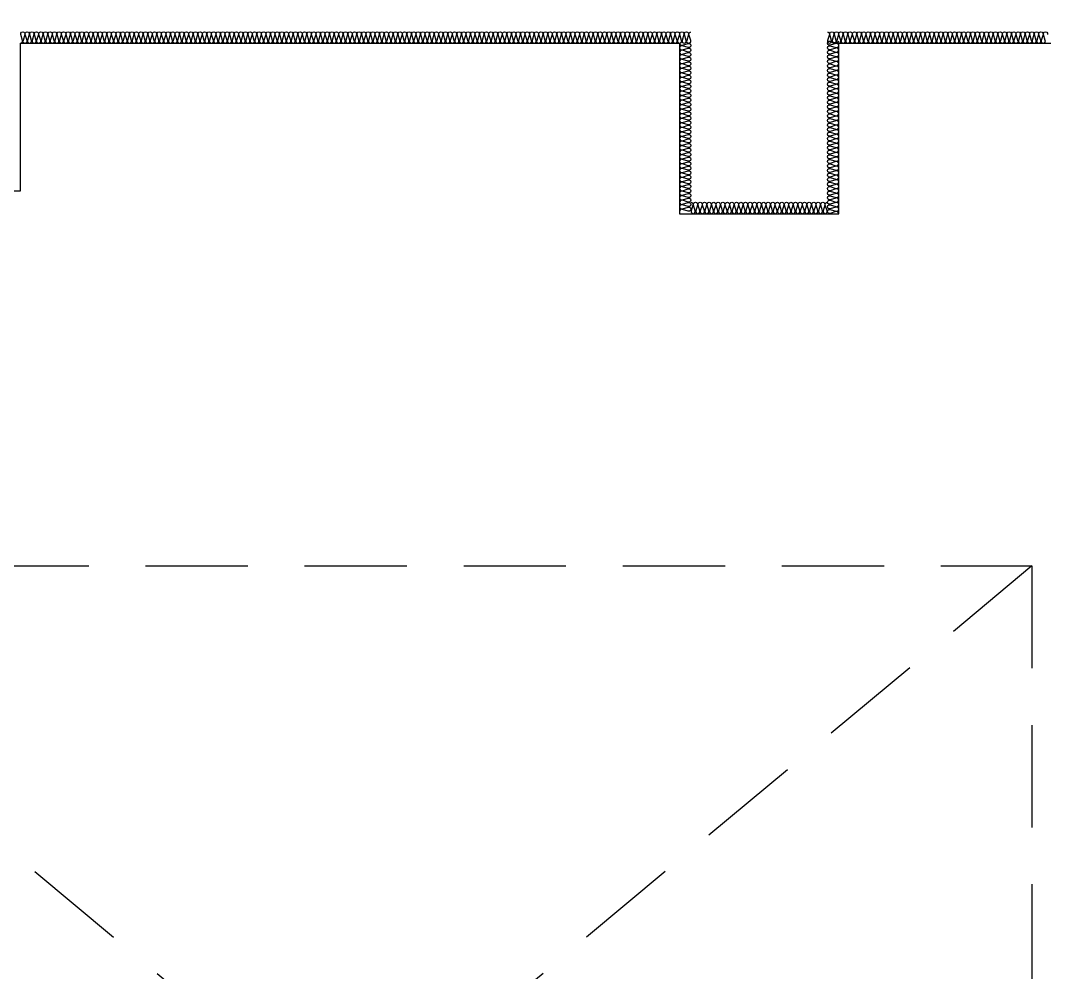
# Model space of a CAD drawing. Header units: millimetres. Extents: x 17311 to 801382, y -242618 to -104888.
# Drawn here: x 531261 to 535766, y -198668 to -194479 of the extents above; entities that cross this region are included whole.
import ezdxf

# ---------------------------------------------------------------- set-up
doc = ezdxf.new("R2010")
doc.units = ezdxf.units.MM
doc.header["$LTSCALE"] = 250
doc.linetypes.add('HID', pattern=[2.8, 1.8, -1])
doc.layers.add('A-ELE-8', color=8, linetype='Continuous')
doc.layers.add('ISL', color=251, linetype='Continuous')

msp = doc.modelspace()

# ---------------------------------------------------------------- linework, layer by layer
at = {"layer": 'A-ELE-8', "linetype": 'HID'}
for p, q in [((535710.7, -196879.5), (529710.7, -201879.5)), ((529710.7, -196879.5), (535710.7, -201879.5))]:
    msp.add_line(p, q, dxfattribs=at)
msp.add_lwpolyline([(529710.7, -196879.5), (535710.7, -196879.5), (535710.7, -201879.5), (529710.7, -201879.5)], close=True, dxfattribs=at)
at = {"layer": 'ISL'}
msp.add_lwpolyline([(527660.7, -194479.5), (530560.7, -194479.5), (530560.7, -195229.5), (531260.7, -195229.5), (531260.7, -194579.5), (534160.7, -194579.5), (534160.7, -195329.5), (534860.7, -195329.5), (534860.7, -194579.5), (537760.7, -194579.5)], dxfattribs=at)
for points in [[(531260.7, -194579.5, 0.509267), (531269.5, -194567.4), (531261.8, -194541.6, -1.372593), (531279.5, -194541.6), (531271.8, -194567.4, 0.509267), (531280.7, -194579.5, 0.509267), (531289.5, -194567.4), (531281.8, -194541.6, -1.372593), (531299.5, -194541.6), (531291.8, -194567.4, 0.509267), (531300.7, -194579.5, 0.509267), (531309.5, -194567.4), (531301.8, -194541.6, -1.372593), (531319.5, -194541.6), (531311.8, -194567.4, 0.509267), (531320.7, -194579.5, 0.509267), (531329.5, -194567.4), (531321.8, -194541.6, -1.372593), (531339.5, -194541.6), (531331.8, -194567.4, 0.509267), (531340.7, -194579.5, 0.509267), (531349.5, -194567.4), (531341.8, -194541.6, -1.372593), (531359.5, -194541.6), (531351.8, -194567.4, 0.509267), (531360.7, -194579.5, 0.509267), (531369.5, -194567.4), (531361.8, -194541.6, -1.372593), (531379.5, -194541.6), (531371.8, -194567.4, 0.509267), (531380.7, -194579.5, 0.509267), (531389.5, -194567.4), (531381.8, -194541.6, -1.372593), (531399.5, -194541.6), (531391.8, -194567.4, 0.509267), (531400.7, -194579.5, 0.509267), (531409.5, -194567.4), (531401.8, -194541.6, -1.372593), (531419.5, -194541.6), (531411.8, -194567.4, 0.509267), (531420.7, -194579.5, 0.509267), (531429.5, -194567.4), (531421.8, -194541.6, -1.372593), (531439.5, -194541.6), (531431.8, -194567.4, 0.509267), (531440.7, -194579.5, 0.509267), (531449.5, -194567.4), (531441.8, -194541.6, -1.372593), (531459.5, -194541.6), (531451.8, -194567.4, 0.509267), (531460.7, -194579.5, 0.509267), (531469.5, -194567.4), (531461.8, -194541.6, -1.372593), (531479.5, -194541.6), (531471.8, -194567.4, 0.509267), (531480.7, -194579.5, 0.509267), (531489.5, -194567.4), (531481.8, -194541.6, -1.372593), (531499.5, -194541.6), (531491.8, -194567.4, 0.509267), (531500.7, -194579.5, 0.509267), (531509.5, -194567.4), (531501.8, -194541.6, -1.372593), (531519.5, -194541.6), (531511.8, -194567.4, 0.509267), (531520.7, -194579.5, 0.509267), (531529.5, -194567.4), (531521.8, -194541.6, -1.372593), (531539.5, -194541.6), (531531.8, -194567.4, 0.509267), (531540.7, -194579.5, 0.509267), (531549.5, -194567.4), (531541.8, -194541.6, -1.372593), (531559.5, -194541.6), (531551.8, -194567.4, 0.509267), (531560.7, -194579.5, 0.509267), (531569.5, -194567.4), (531561.8, -194541.6, -1.372593), (531579.5, -194541.6), (531571.8, -194567.4, 0.509267), (531580.7, -194579.5, 0.509267), (531589.5, -194567.4), (531581.8, -194541.6, -1.372593), (531599.5, -194541.6), (531591.8, -194567.4, 0.509267), (531600.7, -194579.5, 0.509267), (531609.5, -194567.4), (531601.8, -194541.6, -1.372593), (531619.5, -194541.6), (531611.8, -194567.4, 0.509267), (531620.7, -194579.5, 0.509267), (531629.5, -194567.4), (531621.8, -194541.6, -1.372593), (531639.5, -194541.6), (531631.8, -194567.4, 0.509267), (531640.7, -194579.5, 0.509267), (531649.5, -194567.4), (531641.8, -194541.6, -1.372593), (531659.5, -194541.6), (531651.8, -194567.4, 0.509267), (531660.7, -194579.5, 0.509267), (531669.5, -194567.4), (531661.8, -194541.6, -1.372593), (531679.5, -194541.6), (531671.8, -194567.4, 0.509267), (531680.7, -194579.5, 0.509267), (531689.5, -194567.4), (531681.8, -194541.6, -1.372593), (531699.5, -194541.6), (531691.8, -194567.4, 0.509267), (531700.7, -194579.5, 0.509267), (531709.5, -194567.4), (531701.8, -194541.6, -1.372593), (531719.5, -194541.6), (531711.8, -194567.4, 0.509267), (531720.7, -194579.5, 0.509267), (531729.5, -194567.4), (531721.8, -194541.6, -1.372593), (531739.5, -194541.6), (531731.8, -194567.4, 0.509267), (531740.7, -194579.5, 0.509267), (531749.5, -194567.4), (531741.8, -194541.6, -1.372593), (531759.5, -194541.6), (531751.8, -194567.4, 0.509267), (531760.7, -194579.5, 0.509267), (531769.5, -194567.4), (531761.8, -194541.6, -1.372593), (531779.5, -194541.6), (531771.8, -194567.4, 0.509267), (531780.7, -194579.5, 0.509267), (531789.5, -194567.4), (531781.8, -194541.6, -1.372593), (531799.5, -194541.6), (531791.8, -194567.4, 0.509267), (531800.7, -194579.5, 0.509267), (531809.5, -194567.4), (531801.8, -194541.6, -1.372593), (531819.5, -194541.6), (531811.8, -194567.4, 0.509267), (531820.7, -194579.5, 0.509267), (531829.5, -194567.4), (531821.8, -194541.6, -1.372593), (531839.5, -194541.6), (531831.8, -194567.4, 0.509267), (531840.7, -194579.5, 0.509267), (531849.5, -194567.4), (531841.8, -194541.6, -1.372593), (531859.5, -194541.6), (531851.8, -194567.4, 0.509267), (531860.7, -194579.5, 0.509267), (531869.5, -194567.4), (531861.8, -194541.6, -1.372593), (531879.5, -194541.6), (531871.8, -194567.4, 0.509267), (531880.7, -194579.5, 0.509267), (531889.5, -194567.4), (531881.8, -194541.6, -1.372593), (531899.5, -194541.6), (531891.8, -194567.4, 0.509267), (531900.7, -194579.5, 0.509267), (531909.5, -194567.4), (531901.8, -194541.6, -1.372593), (531919.5, -194541.6), (531911.8, -194567.4, 0.509267), (531920.7, -194579.5, 0.509267), (531929.5, -194567.4), (531921.8, -194541.6, -1.372593), (531939.5, -194541.6), (531931.8, -194567.4, 0.509267), (531940.7, -194579.5, 0.509267), (531949.5, -194567.4), (531941.8, -194541.6, -1.372593), (531959.5, -194541.6), (531951.8, -194567.4, 0.509267), (531960.7, -194579.5, 0.509267), (531969.5, -194567.4), (531961.8, -194541.6, -1.372593), (531979.5, -194541.6), (531971.8, -194567.4, 0.509267), (531980.7, -194579.5, 0.509267), (531989.5, -194567.4), (531981.8, -194541.6, -1.372593), (531999.5, -194541.6), (531991.8, -194567.4, 0.509267), (532000.7, -194579.5, 0.509267), (532009.5, -194567.4), (532001.8, -194541.6, -1.372593), (532019.5, -194541.6), (532011.8, -194567.4, 0.509267), (532020.7, -194579.5, 0.509267), (532029.5, -194567.4), (532021.8, -194541.6, -1.372593), (532039.5, -194541.6), (532031.8, -194567.4, 0.509267), (532040.7, -194579.5, 0.509267), (532049.5, -194567.4), (532041.8, -194541.6, -1.372593), (532059.5, -194541.6), (532051.8, -194567.4, 0.509267), (532060.7, -194579.5, 0.509267), (532069.5, -194567.4), (532061.8, -194541.6, -1.372593), (532079.5, -194541.6), (532071.8, -194567.4, 0.509267), (532080.7, -194579.5, 0.509267), (532089.5, -194567.4), (532081.8, -194541.6, -1.372593), (532099.5, -194541.6), (532091.8, -194567.4, 0.509267), (532100.7, -194579.5, 0.509267), (532109.5, -194567.4), (532101.8, -194541.6, -1.372593), (532119.5, -194541.6), (532111.8, -194567.4, 0.509267), (532120.7, -194579.5, 0.509267), (532129.5, -194567.4), (532121.8, -194541.6, -1.372593), (532139.5, -194541.6), (532131.8, -194567.4, 0.509267), (532140.7, -194579.5, 0.509267), (532149.5, -194567.4), (532141.8, -194541.6, -1.372593), (532159.5, -194541.6), (532151.8, -194567.4, 0.509267), (532160.7, -194579.5, 0.509267), (532169.5, -194567.4), (532161.8, -194541.6, -1.372593), (532179.5, -194541.6), (532171.8, -194567.4, 0.509267), (532180.7, -194579.5, 0.509267), (532189.5, -194567.4), (532181.8, -194541.6, -1.372593), (532199.5, -194541.6), (532191.8, -194567.4, 0.509267), (532200.7, -194579.5, 0.509267), (532209.5, -194567.4), (532201.8, -194541.6, -1.372593), (532219.5, -194541.6), (532211.8, -194567.4, 0.509267), (532220.7, -194579.5, 0.509267), (532229.5, -194567.4), (532221.8, -194541.6, -1.372593), (532239.5, -194541.6), (532231.8, -194567.4, 0.509267), (532240.7, -194579.5, 0.509267), (532249.5, -194567.4), (532241.8, -194541.6, -1.372593), (532259.5, -194541.6), (532251.8, -194567.4, 0.509267), (532260.7, -194579.5, 0.509267), (532269.5, -194567.4), (532261.8, -194541.6, -1.372593), (532279.5, -194541.6), (532271.8, -194567.4, 0.509267), (532280.7, -194579.5, 0.509267), (532289.5, -194567.4), (532281.8, -194541.6, -1.372593), (532299.5, -194541.6), (532291.8, -194567.4, 0.509267), (532300.7, -194579.5, 0.509267), (532309.5, -194567.4), (532301.8, -194541.6, -1.372593), (532319.5, -194541.6), (532311.8, -194567.4, 0.509267), (532320.7, -194579.5, 0.509267), (532329.5, -194567.4), (532321.8, -194541.6, -1.372593), (532339.5, -194541.6), (532331.8, -194567.4, 0.509267), (532340.7, -194579.5, 0.509267), (532349.5, -194567.4), (532341.8, -194541.6, -1.372593), (532359.5, -194541.6), (532351.8, -194567.4, 0.509267), (532360.7, -194579.5, 0.509267), (532369.5, -194567.4), (532361.8, -194541.6, -1.372593), (532379.5, -194541.6), (532371.8, -194567.4, 0.509267), (532380.7, -194579.5, 0.509267), (532389.5, -194567.4), (532381.8, -194541.6, -1.372593), (532399.5, -194541.6), (532391.8, -194567.4, 0.509267), (532400.7, -194579.5, 0.509267), (532409.5, -194567.4), (532401.8, -194541.6, -1.372593), (532419.5, -194541.6), (532411.8, -194567.4, 0.509267), (532420.7, -194579.5, 0.509267), (532429.5, -194567.4), (532421.8, -194541.6, -1.372593), (532439.5, -194541.6), (532431.8, -194567.4, 0.509267), (532440.7, -194579.5, 0.509267), (532449.5, -194567.4), (532441.8, -194541.6, -1.372593), (532459.5, -194541.6), (532451.8, -194567.4, 0.509267), (532460.7, -194579.5, 0.509267), (532469.5, -194567.4), (532461.8, -194541.6, -1.372593), (532479.5, -194541.6), (532471.8, -194567.4, 0.509267), (532480.7, -194579.5, 0.509267), (532489.5, -194567.4), (532481.8, -194541.6, -1.372593), (532499.5, -194541.6), (532491.8, -194567.4, 0.509267), (532500.7, -194579.5, 0.509267), (532509.5, -194567.4), (532501.8, -194541.6, -1.372593), (532519.5, -194541.6), (532511.8, -194567.4, 0.509267), (532520.7, -194579.5, 0.509267), (532529.5, -194567.4), (532521.8, -194541.6, -1.372593), (532539.5, -194541.6), (532531.8, -194567.4, 0.509267), (532540.7, -194579.5, 0.509267), (532549.5, -194567.4), (532541.8, -194541.6, -1.372593), (532559.5, -194541.6), (532551.8, -194567.4, 0.509267), (532560.7, -194579.5, 0.509267), (532569.5, -194567.4), (532561.8, -194541.6, -1.372593), (532579.5, -194541.6), (532571.8, -194567.4, 0.509267), (532580.7, -194579.5, 0.509267), (532589.5, -194567.4), (532581.8, -194541.6, -1.372593), (532599.5, -194541.6), (532591.8, -194567.4, 0.509267), (532600.7, -194579.5, 0.509267), (532609.5, -194567.4), (532601.8, -194541.6, -1.372593), (532619.5, -194541.6), (532611.8, -194567.4, 0.509267), (532620.7, -194579.5, 0.509267), (532629.5, -194567.4), (532621.8, -194541.6, -1.372593), (532639.5, -194541.6), (532631.8, -194567.4, 0.509267), (532640.7, -194579.5, 0.509267), (532649.5, -194567.4), (532641.8, -194541.6, -1.372593), (532659.5, -194541.6), (532651.8, -194567.4, 0.509267), (532660.7, -194579.5, 0.509267), (532669.5, -194567.4), (532661.8, -194541.6, -1.372593), (532679.5, -194541.6), (532671.8, -194567.4, 0.509267), (532680.7, -194579.5, 0.509267), (532689.5, -194567.4), (532681.8, -194541.6, -1.372593), (532699.5, -194541.6), (532691.8, -194567.4, 0.509267), (532700.7, -194579.5, 0.509267), (532709.5, -194567.4), (532701.8, -194541.6, -1.372593), (532719.5, -194541.6), (532711.8, -194567.4, 0.509267), (532720.7, -194579.5, 0.509267), (532729.5, -194567.4), (532721.8, -194541.6, -1.372593), (532739.5, -194541.6), (532731.8, -194567.4, 0.509267), (532740.7, -194579.5, 0.509267), (532749.5, -194567.4), (532741.8, -194541.6, -1.372593), (532759.5, -194541.6), (532751.8, -194567.4, 0.509267), (532760.7, -194579.5, 0.509267), (532769.5, -194567.4), (532761.8, -194541.6, -1.372593), (532779.5, -194541.6), (532771.8, -194567.4, 0.509267), (532780.7, -194579.5, 0.509267), (532789.5, -194567.4), (532781.8, -194541.6, -1.372593), (532799.5, -194541.6), (532791.8, -194567.4, 0.509267), (532800.7, -194579.5, 0.509267), (532809.5, -194567.4), (532801.8, -194541.6, -1.372593), (532819.5, -194541.6), (532811.8, -194567.4, 0.509267), (532820.7, -194579.5, 0.509267), (532829.5, -194567.4), (532821.8, -194541.6, -1.372593), (532839.5, -194541.6), (532831.8, -194567.4, 0.509267), (532840.7, -194579.5, 0.509267), (532849.5, -194567.4), (532841.8, -194541.6, -1.372593), (532859.5, -194541.6), (532851.8, -194567.4, 0.509267), (532860.7, -194579.5, 0.509267), (532869.5, -194567.4), (532861.8, -194541.6, -1.372593), (532879.5, -194541.6), (532871.8, -194567.4, 0.509267), (532880.7, -194579.5, 0.509267), (532889.5, -194567.4), (532881.8, -194541.6, -1.372593), (532899.5, -194541.6), (532891.8, -194567.4, 0.509267), (532900.7, -194579.5, 0.509267), (532909.5, -194567.4), (532901.8, -194541.6, -1.372593), (532919.5, -194541.6), (532911.8, -194567.4, 0.509267), (532920.7, -194579.5, 0.509267), (532929.5, -194567.4), (532921.8, -194541.6, -1.372593), (532939.5, -194541.6), (532931.8, -194567.4, 0.509267), (532940.7, -194579.5, 0.509267), (532949.5, -194567.4), (532941.8, -194541.6, -1.372593), (532959.5, -194541.6), (532951.8, -194567.4, 0.509267), (532960.7, -194579.5, 0.509267), (532969.5, -194567.4), (532961.8, -194541.6, -1.372593), (532979.5, -194541.6), (532971.8, -194567.4, 0.509267), (532980.7, -194579.5, 0.509267), (532989.5, -194567.4), (532981.8, -194541.6, -1.372593), (532999.5, -194541.6), (532991.8, -194567.4, 0.509267), (533000.7, -194579.5, 0.509267), (533009.5, -194567.4), (533001.8, -194541.6, -1.372593), (533019.5, -194541.6), (533011.8, -194567.4, 0.509267), (533020.7, -194579.5, 0.509267), (533029.5, -194567.4), (533021.8, -194541.6, -1.372593), (533039.5, -194541.6), (533031.8, -194567.4, 0.509267), (533040.7, -194579.5, 0.509267), (533049.5, -194567.4), (533041.8, -194541.6, -1.372593), (533059.5, -194541.6), (533051.8, -194567.4, 0.509267), (533060.7, -194579.5, 0.509267), (533069.5, -194567.4), (533061.8, -194541.6, -1.372593), (533079.5, -194541.6), (533071.8, -194567.4, 0.509267), (533080.7, -194579.5, 0.509267), (533089.5, -194567.4), (533081.8, -194541.6, -1.372593), (533099.5, -194541.6), (533091.8, -194567.4, 0.509267), (533100.7, -194579.5, 0.509267), (533109.5, -194567.4), (533101.8, -194541.6, -1.372593), (533119.5, -194541.6), (533111.8, -194567.4, 0.509267), (533120.7, -194579.5, 0.509267), (533129.5, -194567.4), (533121.8, -194541.6, -1.372593), (533139.5, -194541.6), (533131.8, -194567.4, 0.509267), (533140.7, -194579.5, 0.509267), (533149.5, -194567.4), (533141.8, -194541.6, -1.372593), (533159.5, -194541.6), (533151.8, -194567.4, 0.509267), (533160.7, -194579.5, 0.509267), (533169.5, -194567.4), (533161.8, -194541.6, -1.372593), (533179.5, -194541.6), (533171.8, -194567.4, 0.509267), (533180.7, -194579.5, 0.509267), (533189.5, -194567.4), (533181.8, -194541.6, -1.372593), (533199.5, -194541.6), (533191.8, -194567.4, 0.509267), (533200.7, -194579.5, 0.509267), (533209.5, -194567.4), (533201.8, -194541.6, -1.372593), (533219.5, -194541.6), (533211.8, -194567.4, 0.509267), (533220.7, -194579.5, 0.509267), (533229.5, -194567.4), (533221.8, -194541.6, -1.372593), (533239.5, -194541.6), (533231.8, -194567.4, 0.509267), (533240.7, -194579.5, 0.509267), (533249.5, -194567.4), (533241.8, -194541.6, -1.372593), (533259.5, -194541.6), (533251.8, -194567.4, 0.509267), (533260.7, -194579.5, 0.509267), (533269.5, -194567.4), (533261.8, -194541.6, -1.372593), (533279.5, -194541.6), (533271.8, -194567.4, 0.509267), (533280.7, -194579.5, 0.509267), (533289.5, -194567.4), (533281.8, -194541.6, -1.372593), (533299.5, -194541.6), (533291.8, -194567.4, 0.509267), (533300.7, -194579.5, 0.509267), (533309.5, -194567.4), (533301.8, -194541.6, -1.372593), (533319.5, -194541.6), (533311.8, -194567.4, 0.509267), (533320.7, -194579.5, 0.509267), (533329.5, -194567.4), (533321.8, -194541.6, -1.372593), (533339.5, -194541.6), (533331.8, -194567.4, 0.509267), (533340.7, -194579.5, 0.509267), (533349.5, -194567.4), (533341.8, -194541.6, -1.372593), (533359.5, -194541.6), (533351.8, -194567.4, 0.509267), (533360.7, -194579.5, 0.509267), (533369.5, -194567.4), (533361.8, -194541.6, -1.372593), (533379.5, -194541.6), (533371.8, -194567.4, 0.509267), (533380.7, -194579.5, 0.509267), (533389.5, -194567.4), (533381.8, -194541.6, -1.372593), (533399.5, -194541.6), (533391.8, -194567.4, 0.509267), (533400.7, -194579.5, 0.509267), (533409.5, -194567.4), (533401.8, -194541.6, -1.372593), (533419.5, -194541.6), (533411.8, -194567.4, 0.509267), (533420.7, -194579.5, 0.509267), (533429.5, -194567.4), (533421.8, -194541.6, -1.372593), (533439.5, -194541.6), (533431.8, -194567.4, 0.509267), (533440.7, -194579.5, 0.509267), (533449.5, -194567.4), (533441.8, -194541.6, -1.372593), (533459.5, -194541.6), (533451.8, -194567.4, 0.509267), (533460.7, -194579.5, 0.509267), (533469.5, -194567.4), (533461.8, -194541.6, -1.372593), (533479.5, -194541.6), (533471.8, -194567.4, 0.509267), (533480.7, -194579.5, 0.509267), (533489.5, -194567.4), (533481.8, -194541.6, -1.372593), (533499.5, -194541.6), (533491.8, -194567.4, 0.509267), (533500.7, -194579.5, 0.509267), (533509.5, -194567.4), (533501.8, -194541.6, -1.372593), (533519.5, -194541.6), (533511.8, -194567.4, 0.509267), (533520.7, -194579.5, 0.509267), (533529.5, -194567.4), (533521.8, -194541.6, -1.372593), (533539.5, -194541.6), (533531.8, -194567.4, 0.509267), (533540.7, -194579.5, 0.509267), (533549.5, -194567.4), (533541.8, -194541.6, -1.372593), (533559.5, -194541.6), (533551.8, -194567.4, 0.509267), (533560.7, -194579.5, 0.509267), (533569.5, -194567.4), (533561.8, -194541.6, -1.372593), (533579.5, -194541.6), (533571.8, -194567.4, 0.509267), (533580.7, -194579.5, 0.509267), (533589.5, -194567.4), (533581.8, -194541.6, -1.372593), (533599.5, -194541.6), (533591.8, -194567.4, 0.509267), (533600.7, -194579.5, 0.509267), (533609.5, -194567.4), (533601.8, -194541.6, -1.372593), (533619.5, -194541.6), (533611.8, -194567.4, 0.509267), (533620.7, -194579.5, 0.509267), (533629.5, -194567.4), (533621.8, -194541.6, -1.372593), (533639.5, -194541.6), (533631.8, -194567.4, 0.509267), (533640.7, -194579.5, 0.509267), (533649.5, -194567.4), (533641.8, -194541.6, -1.372593), (533659.5, -194541.6), (533651.8, -194567.4, 0.509267), (533660.7, -194579.5, 0.509267), (533669.5, -194567.4), (533661.8, -194541.6, -1.372593), (533679.5, -194541.6), (533671.8, -194567.4, 0.509267), (533680.7, -194579.5, 0.509267), (533689.5, -194567.4), (533681.8, -194541.6, -1.372593), (533699.5, -194541.6), (533691.8, -194567.4, 0.509267), (533700.7, -194579.5, 0.509267), (533709.5, -194567.4), (533701.8, -194541.6, -1.372593), (533719.5, -194541.6), (533711.8, -194567.4, 0.509267), (533720.7, -194579.5, 0.509267), (533729.5, -194567.4), (533721.8, -194541.6, -1.372593), (533739.5, -194541.6), (533731.8, -194567.4, 0.509267), (533740.7, -194579.5, 0.509267), (533749.5, -194567.4), (533741.8, -194541.6, -1.372593), (533759.5, -194541.6), (533751.8, -194567.4, 0.509267), (533760.7, -194579.5, 0.509267), (533769.5, -194567.4), (533761.8, -194541.6, -1.372593), (533779.5, -194541.6), (533771.8, -194567.4, 0.509267), (533780.7, -194579.5, 0.509267), (533789.5, -194567.4), (533781.8, -194541.6, -1.372593), (533799.5, -194541.6), (533791.8, -194567.4, 0.509267), (533800.7, -194579.5, 0.509267), (533809.5, -194567.4), (533801.8, -194541.6, -1.372593), (533819.5, -194541.6), (533811.8, -194567.4, 0.509267), (533820.7, -194579.5, 0.509267), (533829.5, -194567.4), (533821.8, -194541.6, -1.372593), (533839.5, -194541.6), (533831.8, -194567.4, 0.509267), (533840.7, -194579.5, 0.509267), (533849.5, -194567.4), (533841.8, -194541.6, -1.372593), (533859.5, -194541.6), (533851.8, -194567.4, 0.509267), (533860.7, -194579.5, 0.509267), (533869.5, -194567.4), (533861.8, -194541.6, -1.372593), (533879.5, -194541.6), (533871.8, -194567.4, 0.509267), (533880.7, -194579.5, 0.509267), (533889.5, -194567.4), (533881.8, -194541.6, -1.372593), (533899.5, -194541.6), (533891.8, -194567.4, 0.509267), (533900.7, -194579.5, 0.509267), (533909.5, -194567.4), (533901.8, -194541.6, -1.372593), (533919.5, -194541.6), (533911.8, -194567.4, 0.509267), (533920.7, -194579.5, 0.509267), (533929.5, -194567.4), (533921.8, -194541.6, -1.372593), (533939.5, -194541.6), (533931.8, -194567.4, 0.509267), (533940.7, -194579.5, 0.509267), (533949.5, -194567.4), (533941.8, -194541.6, -1.372593), (533959.5, -194541.6), (533951.8, -194567.4, 0.509267), (533960.7, -194579.5, 0.509267), (533969.5, -194567.4), (533961.8, -194541.6, -1.372593), (533979.5, -194541.6), (533971.8, -194567.4, 0.509267), (533980.7, -194579.5, 0.509267), (533989.5, -194567.4), (533981.8, -194541.6, -1.372593), (533999.5, -194541.6), (533991.8, -194567.4, 0.509267), (534000.7, -194579.5, 0.509267), (534009.5, -194567.4), (534001.8, -194541.6, -1.372593), (534019.5, -194541.6), (534011.8, -194567.4, 0.509267), (534020.7, -194579.5, 0.509267), (534029.5, -194567.4), (534021.8, -194541.6, -1.372593), (534039.5, -194541.6), (534031.8, -194567.4, 0.509267), (534040.7, -194579.5, 0.509267), (534049.5, -194567.4), (534041.8, -194541.6, -1.372593), (534059.5, -194541.6), (534051.8, -194567.4, 0.509267), (534060.7, -194579.5, 0.509267), (534069.5, -194567.4), (534061.8, -194541.6, -1.372593), (534079.5, -194541.6), (534071.8, -194567.4, 0.509267), (534080.7, -194579.5, 0.509267), (534089.5, -194567.4), (534081.8, -194541.6, -1.372593), (534099.5, -194541.6), (534091.8, -194567.4, 0.509267), (534100.7, -194579.5, 0.509267), (534109.5, -194567.4), (534101.8, -194541.6, -1.372593), (534119.5, -194541.6), (534111.8, -194567.4, 0.509267), (534120.7, -194579.5, 0.509267), (534129.5, -194567.4), (534121.8, -194541.6, -1.372593), (534139.5, -194541.6), (534131.8, -194567.4, 0.509267), (534140.7, -194579.5, 0.509267), (534149.5, -194567.4), (534141.8, -194541.6, -1.372593), (534159.5, -194541.6), (534151.8, -194567.4, 0.509267), (534160.7, -194579.5, 0.509267), (534169.5, -194567.4), (534161.8, -194541.6, -1.372593), (534179.5, -194541.6), (534171.8, -194567.4, 0.509267), (534180.7, -194579.5, 0.509267), (534189.5, -194567.4), (534181.8, -194541.6, -1.372593), (534199.5, -194541.6), (534191.8, -194567.4, 0.509267), (534200.7, -194579.5, 0.509267), (534209.5, -194567.4), (534201.8, -194541.6, -0.508361), (534210.7, -194529.5, -0.508361)], [(534810.7, -194529.5, -0.509039), (534819.5, -194541.6), (534811.8, -194567.4, 0.509267), (534820.7, -194579.5, 0.509267), (534829.5, -194567.4), (534821.8, -194541.6, -1.372593), (534839.5, -194541.6), (534831.8, -194567.4, 0.509267), (534840.7, -194579.5, 0.509267), (534849.5, -194567.4), (534841.8, -194541.6, -1.372593), (534859.5, -194541.6), (534851.8, -194567.4, 0.509267), (534860.7, -194579.5, 0.509267), (534869.5, -194567.4), (534861.8, -194541.6, -1.372593), (534879.5, -194541.6), (534871.8, -194567.4, 0.509267), (534880.7, -194579.5, 0.509267), (534889.5, -194567.4), (534881.8, -194541.6, -1.372593), (534899.5, -194541.6), (534891.8, -194567.4, 0.509267), (534900.7, -194579.5, 0.509267), (534909.5, -194567.4), (534901.8, -194541.6, -1.372593), (534919.5, -194541.6), (534911.8, -194567.4, 0.509267), (534920.7, -194579.5, 0.509267), (534929.5, -194567.4), (534921.8, -194541.6, -1.372593), (534939.5, -194541.6), (534931.8, -194567.4, 0.509267), (534940.7, -194579.5, 0.509267), (534949.5, -194567.4), (534941.8, -194541.6, -1.372593), (534959.5, -194541.6), (534951.8, -194567.4, 0.509267), (534960.7, -194579.5, 0.509267), (534969.5, -194567.4), (534961.8, -194541.6, -1.372593), (534979.5, -194541.6), (534971.8, -194567.4, 0.509267), (534980.7, -194579.5, 0.509267), (534989.5, -194567.4), (534981.8, -194541.6, -1.372593), (534999.5, -194541.6), (534991.8, -194567.4, 0.509267), (535000.7, -194579.5, 0.509267), (535009.5, -194567.4), (535001.8, -194541.6, -1.372593), (535019.5, -194541.6), (535011.8, -194567.4, 0.509267), (535020.7, -194579.5, 0.509267), (535029.5, -194567.4), (535021.8, -194541.6, -1.372593), (535039.5, -194541.6), (535031.8, -194567.4, 0.509267), (535040.7, -194579.5, 0.509267), (535049.5, -194567.4), (535041.8, -194541.6, -1.372593), (535059.5, -194541.6), (535051.8, -194567.4, 0.509267), (535060.7, -194579.5, 0.509267), (535069.5, -194567.4), (535061.8, -194541.6, -1.372593), (535079.5, -194541.6), (535071.8, -194567.4, 0.509267), (535080.7, -194579.5, 0.509267), (535089.5, -194567.4), (535081.8, -194541.6, -1.372593), (535099.5, -194541.6), (535091.8, -194567.4, 0.509267), (535100.7, -194579.5, 0.509267), (535109.5, -194567.4), (535101.8, -194541.6, -1.372593), (535119.5, -194541.6), (535111.8, -194567.4, 0.509267), (535120.7, -194579.5, 0.509267), (535129.5, -194567.4), (535121.8, -194541.6, -1.372593), (535139.5, -194541.6), (535131.8, -194567.4, 0.509267), (535140.7, -194579.5, 0.509267), (535149.5, -194567.4), (535141.8, -194541.6, -1.372593), (535159.5, -194541.6), (535151.8, -194567.4, 0.509267), (535160.7, -194579.5, 0.509267), (535169.5, -194567.4), (535161.8, -194541.6, -1.372593), (535179.5, -194541.6), (535171.8, -194567.4, 0.509267), (535180.7, -194579.5, 0.509267), (535189.5, -194567.4), (535181.8, -194541.6, -1.372593), (535199.5, -194541.6), (535191.8, -194567.4, 0.509267), (535200.7, -194579.5, 0.509267), (535209.5, -194567.4), (535201.8, -194541.6, -1.372593), (535219.5, -194541.6), (535211.8, -194567.4, 0.509267), (535220.7, -194579.5, 0.509267), (535229.5, -194567.4), (535221.8, -194541.6, -1.372593), (535239.5, -194541.6), (535231.8, -194567.4, 0.509267), (535240.7, -194579.5, 0.509267), (535249.5, -194567.4), (535241.8, -194541.6, -1.372593), (535259.5, -194541.6), (535251.8, -194567.4, 0.509267), (535260.7, -194579.5, 0.509267), (535269.5, -194567.4), (535261.8, -194541.6, -1.372593), (535279.5, -194541.6), (535271.8, -194567.4, 0.509267), (535280.7, -194579.5, 0.509267), (535289.5, -194567.4), (535281.8, -194541.6, -1.372593), (535299.5, -194541.6), (535291.8, -194567.4, 0.509267), (535300.7, -194579.5, 0.509267), (535309.5, -194567.4), (535301.8, -194541.6, -1.372593), (535319.5, -194541.6), (535311.8, -194567.4, 0.509267), (535320.7, -194579.5, 0.509267), (535329.5, -194567.4), (535321.8, -194541.6, -1.372593), (535339.5, -194541.6), (535331.8, -194567.4, 0.509267), (535340.7, -194579.5, 0.509267), (535349.5, -194567.4), (535341.8, -194541.6, -1.372593), (535359.5, -194541.6), (535351.8, -194567.4, 0.509267), (535360.7, -194579.5, 0.509267), (535369.5, -194567.4), (535361.8, -194541.6, -1.372593), (535379.5, -194541.6), (535371.8, -194567.4, 0.509267), (535380.7, -194579.5, 0.509267), (535389.5, -194567.4), (535381.8, -194541.6, -1.372593), (535399.5, -194541.6), (535391.8, -194567.4, 0.509267), (535400.7, -194579.5, 0.509267), (535409.5, -194567.4), (535401.8, -194541.6, -1.372593), (535419.5, -194541.6), (535411.8, -194567.4, 0.509267), (535420.7, -194579.5, 0.509267), (535429.5, -194567.4), (535421.8, -194541.6, -1.372593), (535439.5, -194541.6), (535431.8, -194567.4, 0.509267), (535440.7, -194579.5, 0.509267), (535449.5, -194567.4), (535441.8, -194541.6, -1.372593), (535459.5, -194541.6), (535451.8, -194567.4, 0.509267), (535460.7, -194579.5, 0.509267), (535469.5, -194567.4), (535461.8, -194541.6, -1.372593), (535479.5, -194541.6), (535471.8, -194567.4, 0.509267), (535480.7, -194579.5, 0.509267), (535489.5, -194567.4), (535481.8, -194541.6, -1.372593), (535499.5, -194541.6), (535491.8, -194567.4, 0.509267), (535500.7, -194579.5, 0.509267), (535509.5, -194567.4), (535501.8, -194541.6, -1.372593), (535519.5, -194541.6), (535511.8, -194567.4, 0.509267), (535520.7, -194579.5, 0.509267), (535529.5, -194567.4), (535521.8, -194541.6, -1.372593), (535539.5, -194541.6), (535531.8, -194567.4, 0.509267), (535540.7, -194579.5, 0.509267), (535549.5, -194567.4), (535541.8, -194541.6, -1.372593), (535559.5, -194541.6), (535551.8, -194567.4, 0.509267), (535560.7, -194579.5, 0.509267), (535569.5, -194567.4), (535561.8, -194541.6, -1.372593), (535579.5, -194541.6), (535571.8, -194567.4, 0.509267), (535580.7, -194579.5, 0.509267), (535589.5, -194567.4), (535581.8, -194541.6, -1.372593), (535599.5, -194541.6), (535591.8, -194567.4, 0.509267), (535600.7, -194579.5, 0.509267), (535609.5, -194567.4), (535601.8, -194541.6, -1.372593), (535619.5, -194541.6), (535611.8, -194567.4, 0.509267), (535620.7, -194579.5, 0.509267), (535629.5, -194567.4), (535621.8, -194541.6, -1.372593), (535639.5, -194541.6), (535631.8, -194567.4, 0.509267), (535640.7, -194579.5, 0.509267), (535649.5, -194567.4), (535641.8, -194541.6, -1.372593), (535659.5, -194541.6), (535651.8, -194567.4, 0.509267), (535660.7, -194579.5, 0.509267), (535669.5, -194567.4), (535661.8, -194541.6, -1.372593), (535679.5, -194541.6), (535671.8, -194567.4, 0.509267), (535680.7, -194579.5, 0.509267), (535689.5, -194567.4), (535681.8, -194541.6, -1.372593), (535699.5, -194541.6), (535691.8, -194567.4, 0.509267), (535700.7, -194579.5, 0.509267), (535709.5, -194567.4), (535701.8, -194541.6, -1.372593), (535719.5, -194541.6), (535711.8, -194567.4, 0.509267), (535720.7, -194579.5, 0.509267), (535729.5, -194567.4), (535721.8, -194541.6, -1.372593), (535739.5, -194541.6), (535731.8, -194567.4, 0.509267), (535740.7, -194579.5, 0.509267), (535749.5, -194567.4), (535741.8, -194541.6, -1.372593), (535759.5, -194541.6), (535751.8, -194567.4, 0.509267), (535760.7, -194579.5, 0.509267), (535769.5, -194567.4), (535761.8, -194541.6, -1.372593), (535779.5, -194541.6)], [(534160.7, -194579.5, 0.509267), (534172.8, -194588.3), (534198.5, -194580.7, -1.372593), (534198.5, -194598.3), (534172.8, -194590.7, 0.509267), (534160.7, -194599.5, 0.509267), (534172.8, -194608.3), (534198.5, -194600.7, -1.372593), (534198.5, -194618.3), (534172.8, -194610.7, 0.509267), (534160.7, -194619.5, 0.509267), (534172.8, -194628.3), (534198.5, -194620.7, -1.372593), (534198.5, -194638.3), (534172.8, -194630.7, 0.509267), (534160.7, -194639.5, 0.509267), (534172.8, -194648.3), (534198.5, -194640.7, -1.372593), (534198.5, -194658.3), (534172.8, -194650.7, 0.509267), (534160.7, -194659.5, 0.509267), (534172.8, -194668.3), (534198.5, -194660.7, -1.372593), (534198.5, -194678.3), (534172.8, -194670.7, 0.509267), (534160.7, -194679.5, 0.509267), (534172.8, -194688.3), (534198.5, -194680.7, -1.372593), (534198.5, -194698.3), (534172.8, -194690.7, 0.509267), (534160.7, -194699.5, 0.509267), (534172.8, -194708.3), (534198.5, -194700.7, -1.372593), (534198.5, -194718.3), (534172.8, -194710.7, 0.509267), (534160.7, -194719.5, 0.509267), (534172.8, -194728.3), (534198.5, -194720.7, -1.372593), (534198.5, -194738.3), (534172.8, -194730.7, 0.509267), (534160.7, -194739.5, 0.509267), (534172.8, -194748.3), (534198.5, -194740.7, -1.372593), (534198.5, -194758.3), (534172.8, -194750.7, 0.509267), (534160.7, -194759.5, 0.509267), (534172.8, -194768.3), (534198.5, -194760.7, -1.372593), (534198.5, -194778.3), (534172.8, -194770.7, 0.509267), (534160.7, -194779.5, 0.509267), (534172.8, -194788.3), (534198.5, -194780.7, -1.372593), (534198.5, -194798.3), (534172.8, -194790.7, 0.509267), (534160.7, -194799.5, 0.509267), (534172.8, -194808.3), (534198.5, -194800.7, -1.372593), (534198.5, -194818.3), (534172.8, -194810.7, 0.509267), (534160.7, -194819.5, 0.509267), (534172.8, -194828.3), (534198.5, -194820.7, -1.372593), (534198.5, -194838.3), (534172.8, -194830.7, 0.509267), (534160.7, -194839.5, 0.509267), (534172.8, -194848.3), (534198.5, -194840.7, -1.372593), (534198.5, -194858.3), (534172.8, -194850.7, 0.509267), (534160.7, -194859.5, 0.509267), (534172.8, -194868.3), (534198.5, -194860.7, -1.372593), (534198.5, -194878.3), (534172.8, -194870.7, 0.509267), (534160.7, -194879.5, 0.509267), (534172.8, -194888.3), (534198.5, -194880.7, -1.372593), (534198.5, -194898.3), (534172.8, -194890.7, 0.509267), (534160.7, -194899.5, 0.509267), (534172.8, -194908.3), (534198.5, -194900.7, -1.372593), (534198.5, -194918.3), (534172.8, -194910.7, 0.509267), (534160.7, -194919.5, 0.509267), (534172.8, -194928.3), (534198.5, -194920.7, -1.372593), (534198.5, -194938.3), (534172.8, -194930.7, 0.509267), (534160.7, -194939.5, 0.509267), (534172.8, -194948.3), (534198.5, -194940.7, -1.372593), (534198.5, -194958.3), (534172.8, -194950.7, 0.509267), (534160.7, -194959.5, 0.509267), (534172.8, -194968.3), (534198.5, -194960.7, -1.372593), (534198.5, -194978.3), (534172.8, -194970.7, 0.509267), (534160.7, -194979.5, 0.509267), (534172.8, -194988.3), (534198.5, -194980.7, -1.372593), (534198.5, -194998.3), (534172.8, -194990.7, 0.509267), (534160.7, -194999.5, 0.509267), (534172.8, -195008.3), (534198.5, -195000.7, -1.372593), (534198.5, -195018.3), (534172.8, -195010.7, 0.509267), (534160.7, -195019.5, 0.509267), (534172.8, -195028.3), (534198.5, -195020.7, -1.372593), (534198.5, -195038.3), (534172.8, -195030.7, 0.509267), (534160.7, -195039.5, 0.509267), (534172.8, -195048.3), (534198.5, -195040.7, -1.372593), (534198.5, -195058.3), (534172.8, -195050.7, 0.509267), (534160.7, -195059.5, 0.509267), (534172.8, -195068.3), (534198.5, -195060.7, -1.372593), (534198.5, -195078.3), (534172.8, -195070.7, 0.509267), (534160.7, -195079.5, 0.509267), (534172.8, -195088.3), (534198.5, -195080.7, -1.372593), (534198.5, -195098.3), (534172.8, -195090.7, 0.509267), (534160.7, -195099.5, 0.509267), (534172.8, -195108.3), (534198.5, -195100.7, -1.372593), (534198.5, -195118.3), (534172.8, -195110.7, 0.509267), (534160.7, -195119.5, 0.509267), (534172.8, -195128.3), (534198.5, -195120.7, -1.372593), (534198.5, -195138.3), (534172.8, -195130.7, 0.509267), (534160.7, -195139.5, 0.509267), (534172.8, -195148.3), (534198.5, -195140.7, -1.372593), (534198.5, -195158.3), (534172.8, -195150.7, 0.509267), (534160.7, -195159.5, 0.509267), (534172.8, -195168.3), (534198.5, -195160.7, -1.372593), (534198.5, -195178.3), (534172.8, -195170.7, 0.509267), (534160.7, -195179.5, 0.509267), (534172.8, -195188.3), (534198.5, -195180.7, -1.372593), (534198.5, -195198.3), (534172.8, -195190.7, 0.509267), (534160.7, -195199.5, 0.509267), (534172.8, -195208.3), (534198.5, -195200.7, -1.372593), (534198.5, -195218.3), (534172.8, -195210.7, 0.509267), (534160.7, -195219.5, 0.509267), (534172.8, -195228.3), (534198.5, -195220.7, -1.372593), (534198.5, -195238.3), (534172.8, -195230.7, 0.509267), (534160.7, -195239.5, 0.509267), (534172.8, -195248.3), (534198.5, -195240.7, -1.372593), (534198.5, -195258.3), (534172.8, -195250.7, 0.509267), (534160.7, -195259.5, 0.509267), (534172.8, -195268.3), (534198.5, -195260.7, -1.372593), (534198.5, -195278.3), (534172.8, -195270.7, 0.509267), (534160.7, -195279.5, 0.509267), (534172.8, -195288.3), (534198.5, -195280.7, -1.372593), (534198.5, -195298.3), (534172.8, -195290.7, 0.509267), (534160.7, -195299.5, 0.509267), (534172.8, -195308.3), (534198.5, -195300.7, -1.372593), (534198.5, -195318.3), (534172.8, -195310.7, 0.509267), (534160.7, -195319.5)], [(534860.7, -195329.5, 0.509267), (534848.5, -195320.6), (534822.8, -195328.3, -1.372593), (534822.8, -195310.6), (534848.5, -195318.3, 0.509267), (534860.7, -195309.5, 0.509267), (534848.5, -195300.6), (534822.8, -195308.3, -1.372593), (534822.8, -195290.6), (534848.5, -195298.3, 0.509267), (534860.7, -195289.5, 0.509267), (534848.5, -195280.6), (534822.8, -195288.3, -1.372593), (534822.8, -195270.6), (534848.5, -195278.3, 0.509267), (534860.7, -195269.5, 0.509267), (534848.5, -195260.6), (534822.8, -195268.3, -1.372593), (534822.8, -195250.6), (534848.5, -195258.3, 0.509267), (534860.7, -195249.5, 0.509267), (534848.5, -195240.6), (534822.8, -195248.3, -1.372593), (534822.8, -195230.6), (534848.5, -195238.3, 0.509267), (534860.7, -195229.5, 0.509267), (534848.5, -195220.6), (534822.8, -195228.3, -1.372593), (534822.8, -195210.6), (534848.5, -195218.3, 0.509267), (534860.7, -195209.5, 0.509267), (534848.5, -195200.6), (534822.8, -195208.3, -1.372593), (534822.8, -195190.6), (534848.5, -195198.3, 0.509267), (534860.7, -195189.5, 0.509267), (534848.5, -195180.6), (534822.8, -195188.3, -1.372593), (534822.8, -195170.6), (534848.5, -195178.3, 0.509267), (534860.7, -195169.5, 0.509267), (534848.5, -195160.6), (534822.8, -195168.3, -1.372593), (534822.8, -195150.6), (534848.5, -195158.3, 0.509267), (534860.7, -195149.5, 0.509267), (534848.5, -195140.6), (534822.8, -195148.3, -1.372593), (534822.8, -195130.6), (534848.5, -195138.3, 0.509267), (534860.7, -195129.5, 0.509267), (534848.5, -195120.6), (534822.8, -195128.3, -1.372593), (534822.8, -195110.6), (534848.5, -195118.3, 0.509267), (534860.7, -195109.5, 0.509267), (534848.5, -195100.6), (534822.8, -195108.3, -1.372593), (534822.8, -195090.6), (534848.5, -195098.3, 0.509267), (534860.7, -195089.5, 0.509267), (534848.5, -195080.6), (534822.8, -195088.3, -1.372593), (534822.8, -195070.6), (534848.5, -195078.3, 0.509267), (534860.7, -195069.5, 0.509267), (534848.5, -195060.6), (534822.8, -195068.3, -1.372593), (534822.8, -195050.6), (534848.5, -195058.3, 0.509267), (534860.7, -195049.5, 0.509267), (534848.5, -195040.6), (534822.8, -195048.3, -1.372593), (534822.8, -195030.6), (534848.5, -195038.3, 0.509267), (534860.7, -195029.5, 0.509267), (534848.5, -195020.6), (534822.8, -195028.3, -1.372593), (534822.8, -195010.6), (534848.5, -195018.3, 0.509267), (534860.7, -195009.5, 0.509267), (534848.5, -195000.6), (534822.8, -195008.3, -1.372593), (534822.8, -194990.6), (534848.5, -194998.3, 0.509267), (534860.7, -194989.5, 0.509267), (534848.5, -194980.6), (534822.8, -194988.3, -1.372593), (534822.8, -194970.6), (534848.5, -194978.3, 0.509267), (534860.7, -194969.5, 0.509267), (534848.5, -194960.6), (534822.8, -194968.3, -1.372593), (534822.8, -194950.6), (534848.5, -194958.3, 0.509267), (534860.7, -194949.5, 0.509267), (534848.5, -194940.6), (534822.8, -194948.3, -1.372593), (534822.8, -194930.6), (534848.5, -194938.3, 0.509267), (534860.7, -194929.5, 0.509267), (534848.5, -194920.6), (534822.8, -194928.3, -1.372593), (534822.8, -194910.6), (534848.5, -194918.3, 0.509267), (534860.7, -194909.5, 0.509267), (534848.5, -194900.6), (534822.8, -194908.3, -1.372593), (534822.8, -194890.6), (534848.5, -194898.3, 0.509267), (534860.7, -194889.5, 0.509267), (534848.5, -194880.6), (534822.8, -194888.3, -1.372593), (534822.8, -194870.6), (534848.5, -194878.3, 0.509267), (534860.7, -194869.5, 0.509267), (534848.5, -194860.6), (534822.8, -194868.3, -1.372593), (534822.8, -194850.6), (534848.5, -194858.3, 0.509267), (534860.7, -194849.5, 0.509267), (534848.5, -194840.6), (534822.8, -194848.3, -1.372593), (534822.8, -194830.6), (534848.5, -194838.3, 0.509267), (534860.7, -194829.5, 0.509267), (534848.5, -194820.6), (534822.8, -194828.3, -1.372593), (534822.8, -194810.6), (534848.5, -194818.3, 0.509267), (534860.7, -194809.5, 0.509267), (534848.5, -194800.6), (534822.8, -194808.3, -1.372593), (534822.8, -194790.6), (534848.5, -194798.3, 0.509267), (534860.7, -194789.5, 0.509267), (534848.5, -194780.6), (534822.8, -194788.3, -1.372593), (534822.8, -194770.6), (534848.5, -194778.3, 0.509267), (534860.7, -194769.5, 0.509267), (534848.5, -194760.6), (534822.8, -194768.3, -1.372593), (534822.8, -194750.6), (534848.5, -194758.3, 0.509267), (534860.7, -194749.5, 0.509267), (534848.5, -194740.6), (534822.8, -194748.3, -1.372593), (534822.8, -194730.6), (534848.5, -194738.3, 0.509267), (534860.7, -194729.5, 0.509267), (534848.5, -194720.6), (534822.8, -194728.3, -1.372593), (534822.8, -194710.6), (534848.5, -194718.3, 0.509267), (534860.7, -194709.5, 0.509267), (534848.5, -194700.6), (534822.8, -194708.3, -1.372593), (534822.8, -194690.6), (534848.5, -194698.3, 0.509267), (534860.7, -194689.5, 0.509267), (534848.5, -194680.6), (534822.8, -194688.3, -1.372593), (534822.8, -194670.6), (534848.5, -194678.3, 0.509267), (534860.7, -194669.5, 0.509267), (534848.5, -194660.6), (534822.8, -194668.3, -1.372593), (534822.8, -194650.6), (534848.5, -194658.3, 0.509267), (534860.7, -194649.5, 0.509267), (534848.5, -194640.6), (534822.8, -194648.3, -1.372593), (534822.8, -194630.6), (534848.5, -194638.3, 0.509267), (534860.7, -194629.5, 0.509267), (534848.5, -194620.6), (534822.8, -194628.3, -1.372593), (534822.8, -194610.6), (534848.5, -194618.3, 0.509267), (534860.7, -194609.5, 0.509267), (534848.5, -194600.6), (534822.8, -194608.3, -1.372593), (534822.8, -194590.6), (534848.5, -194598.3, 0.509267), (534860.7, -194589.5, 0.509267), (534848.5, -194580.6), (534822.8, -194588.3, -1.372593), (534822.8, -194570.6), (534848.5, -194578.3, 0.509267), (534860.7, -194569.5)], [(534210.7, -195279.5, -0.509267), (534219.5, -195291.6), (534211.8, -195317.4, 1.372593), (534229.5, -195317.4), (534221.8, -195291.6, -0.509267), (534230.7, -195279.5, -0.509267), (534239.5, -195291.6), (534231.8, -195317.4, 1.372593), (534249.5, -195317.4), (534241.8, -195291.6, -0.509267), (534250.7, -195279.5, -0.509267), (534259.5, -195291.6), (534251.8, -195317.4, 1.372593), (534269.5, -195317.4), (534261.8, -195291.6, -0.509267), (534270.7, -195279.5, -0.509267), (534279.5, -195291.6), (534271.8, -195317.4, 1.372593), (534289.5, -195317.4), (534281.8, -195291.6, -0.509267), (534290.7, -195279.5, -0.509267), (534299.5, -195291.6), (534291.8, -195317.4, 1.372593), (534309.5, -195317.4), (534301.8, -195291.6, -0.509267), (534310.7, -195279.5, -0.509267), (534319.5, -195291.6), (534311.8, -195317.4, 1.372593), (534329.5, -195317.4), (534321.8, -195291.6, -0.509267), (534330.7, -195279.5, -0.509267), (534339.5, -195291.6), (534331.8, -195317.4, 1.372593), (534349.5, -195317.4), (534341.8, -195291.6, -0.509267), (534350.7, -195279.5, -0.509267), (534359.5, -195291.6), (534351.8, -195317.4, 1.372593), (534369.5, -195317.4), (534361.8, -195291.6, -0.509267), (534370.7, -195279.5, -0.509267), (534379.5, -195291.6), (534371.8, -195317.4, 1.372593), (534389.5, -195317.4), (534381.8, -195291.6, -0.509267), (534390.7, -195279.5, -0.509267), (534399.5, -195291.6), (534391.8, -195317.4, 1.372593), (534409.5, -195317.4), (534401.8, -195291.6, -0.509267), (534410.7, -195279.5, -0.509267), (534419.5, -195291.6), (534411.8, -195317.4, 1.372593), (534429.5, -195317.4), (534421.8, -195291.6, -0.509267), (534430.7, -195279.5, -0.509267), (534439.5, -195291.6), (534431.8, -195317.4, 1.372593), (534449.5, -195317.4), (534441.8, -195291.6, -0.509267), (534450.7, -195279.5, -0.509267), (534459.5, -195291.6), (534451.8, -195317.4, 1.372593), (534469.5, -195317.4), (534461.8, -195291.6, -0.509267), (534470.7, -195279.5, -0.509267), (534479.5, -195291.6), (534471.8, -195317.4, 1.372593), (534489.5, -195317.4), (534481.8, -195291.6, -0.509267), (534490.7, -195279.5, -0.509267), (534499.5, -195291.6), (534491.8, -195317.4, 1.372593), (534509.5, -195317.4), (534501.8, -195291.6, -0.509267), (534510.7, -195279.5, -0.509267), (534519.5, -195291.6), (534511.8, -195317.4, 1.372593), (534529.5, -195317.4), (534521.8, -195291.6, -0.509267), (534530.7, -195279.5, -0.509267), (534539.5, -195291.6), (534531.8, -195317.4, 1.372593), (534549.5, -195317.4), (534541.8, -195291.6, -0.509267), (534550.7, -195279.5, -0.509267), (534559.5, -195291.6), (534551.8, -195317.4, 1.372593), (534569.5, -195317.4), (534561.8, -195291.6, -0.509267), (534570.7, -195279.5, -0.509267), (534579.5, -195291.6), (534571.8, -195317.4, 1.372593), (534589.5, -195317.4), (534581.8, -195291.6, -0.509267), (534590.7, -195279.5, -0.509267), (534599.5, -195291.6), (534591.8, -195317.4, 1.372593), (534609.5, -195317.4), (534601.8, -195291.6, -0.509267), (534610.7, -195279.5, -0.509267), (534619.5, -195291.6), (534611.8, -195317.4, 1.372593), (534629.5, -195317.4), (534621.8, -195291.6, -0.509267), (534630.7, -195279.5, -0.509267), (534639.5, -195291.6), (534631.8, -195317.4, 1.372593), (534649.5, -195317.4), (534641.8, -195291.6, -0.509267), (534650.7, -195279.5, -0.509267), (534659.5, -195291.6), (534651.8, -195317.4, 1.372593), (534669.5, -195317.4), (534661.8, -195291.6, -0.509267), (534670.7, -195279.5, -0.509267), (534679.5, -195291.6), (534671.8, -195317.4, 1.372593), (534689.5, -195317.4), (534681.8, -195291.6, -0.509267), (534690.7, -195279.5, -0.509267), (534699.5, -195291.6), (534691.8, -195317.4, 1.372593), (534709.5, -195317.4), (534701.8, -195291.6, -0.509267), (534710.7, -195279.5, -0.509267), (534719.5, -195291.6), (534711.8, -195317.4, 1.372593), (534729.5, -195317.4), (534721.8, -195291.6, -0.509267), (534730.7, -195279.5, -0.509267), (534739.5, -195291.6), (534731.8, -195317.4, 1.372593), (534749.5, -195317.4), (534741.8, -195291.6, -0.509267), (534750.7, -195279.5, -0.509267), (534759.5, -195291.6), (534751.8, -195317.4, 1.372593), (534769.5, -195317.4), (534761.8, -195291.6, -0.509267), (534770.7, -195279.5, -0.509267), (534779.5, -195291.6), (534771.8, -195317.4, 1.372593), (534789.5, -195317.4), (534781.8, -195291.6, -0.509267), (534790.7, -195279.5, -0.509267), (534799.5, -195291.6), (534791.8, -195317.4, 1.372593), (534809.5, -195317.4), (534801.8, -195291.6, -0.509267), (534810.7, -195279.5)]]:
    msp.add_lwpolyline(points, format="xyb", dxfattribs=at)

doc.saveas('drawing.dxf')
